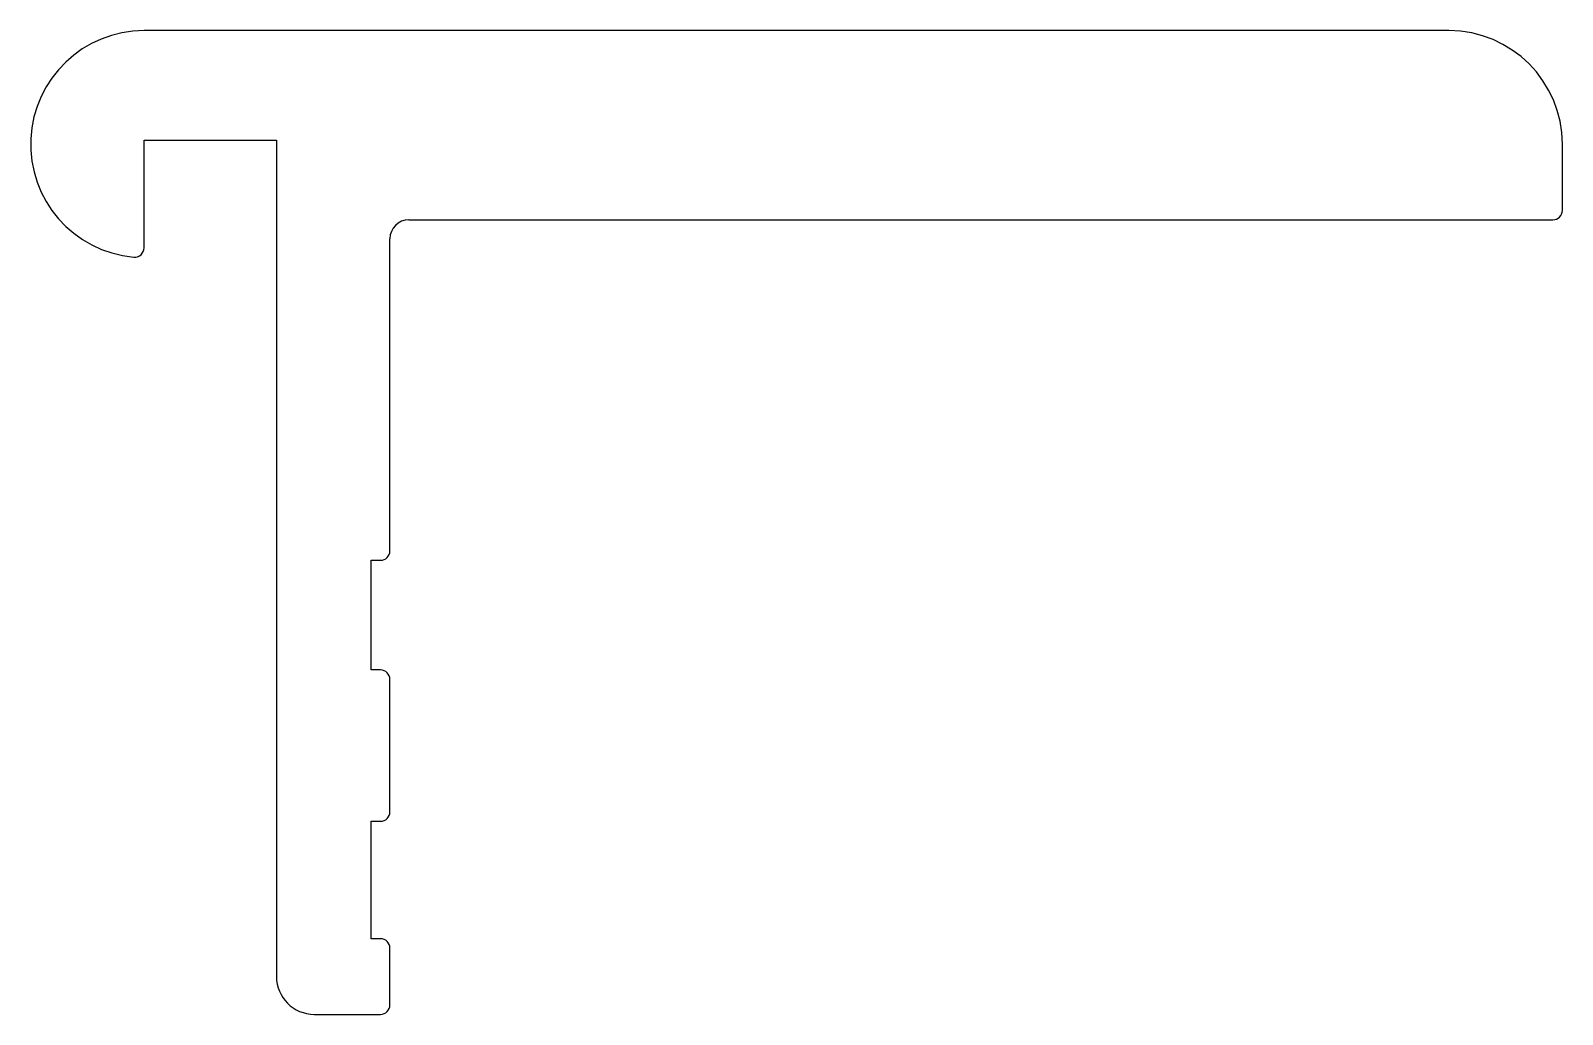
# Model space of a CAD drawing. Extents: x 1320 to 1360.5, y 1359.1 to 1385.1.
import ezdxf

# ---------------------------------------------------------------- set-up
doc = ezdxf.new("R2010")
doc.units = 0
doc.layers.get('0').update_dxf_attribs({"linetype": 'CONTINUOUS'})

msp = doc.modelspace()

# ---------------------------------------------------------------- linework, layer by layer
for p, q in [((1357.503, 1385.145), (1323.003, 1385.145)), ((1323.003, 1379.406), (1323.003, 1382.247)), ((1323.003, 1382.247), (1326.503, 1382.247)), ((1326.503, 1382.247), (1326.503, 1360.145)), ((1360.503, 1380.395), (1360.503, 1382.145)), ((1330.003, 1380.145), (1360.253, 1380.145)), ((1329.503, 1371.395), (1329.503, 1379.645)), ((1329.003, 1371.145), (1329.253, 1371.145)), ((1329.003, 1368.247), (1329.003, 1371.145)), ((1329.253, 1368.247), (1329.003, 1368.247)), ((1329.503, 1364.497), (1329.503, 1367.997)), ((1329.003, 1364.247), (1329.253, 1364.247)), ((1329.003, 1361.145), (1329.003, 1364.247)), ((1329.253, 1361.145), (1329.003, 1361.145)), ((1329.503, 1359.395), (1329.503, 1360.895)), ((1327.503, 1359.145), (1329.253, 1359.145))]:
    msp.add_line(p, q)
for centre, radius, start, end in [((1323.003, 1382.145), 3, 90, 264.7841), ((1357.503, 1382.145), 3, 0, 90), ((1360.253, 1380.395), 0.25, 270, 0), ((1330.003, 1379.645), 0.5, 90, 180), ((1322.753, 1379.406), 0.25, 264.7841, 0), ((1329.253, 1371.395), 0.25, 270, 0), ((1329.253, 1367.997), 0.25, 0, 90), ((1329.253, 1364.497), 0.25, 270, 0), ((1329.253, 1360.895), 0.25, 0, 90), ((1327.503, 1360.145), 1, 180, 270), ((1329.253, 1359.395), 0.25, 270, 0)]:
    msp.add_arc(centre, radius, start, end)

doc.saveas('drawing.dxf')
